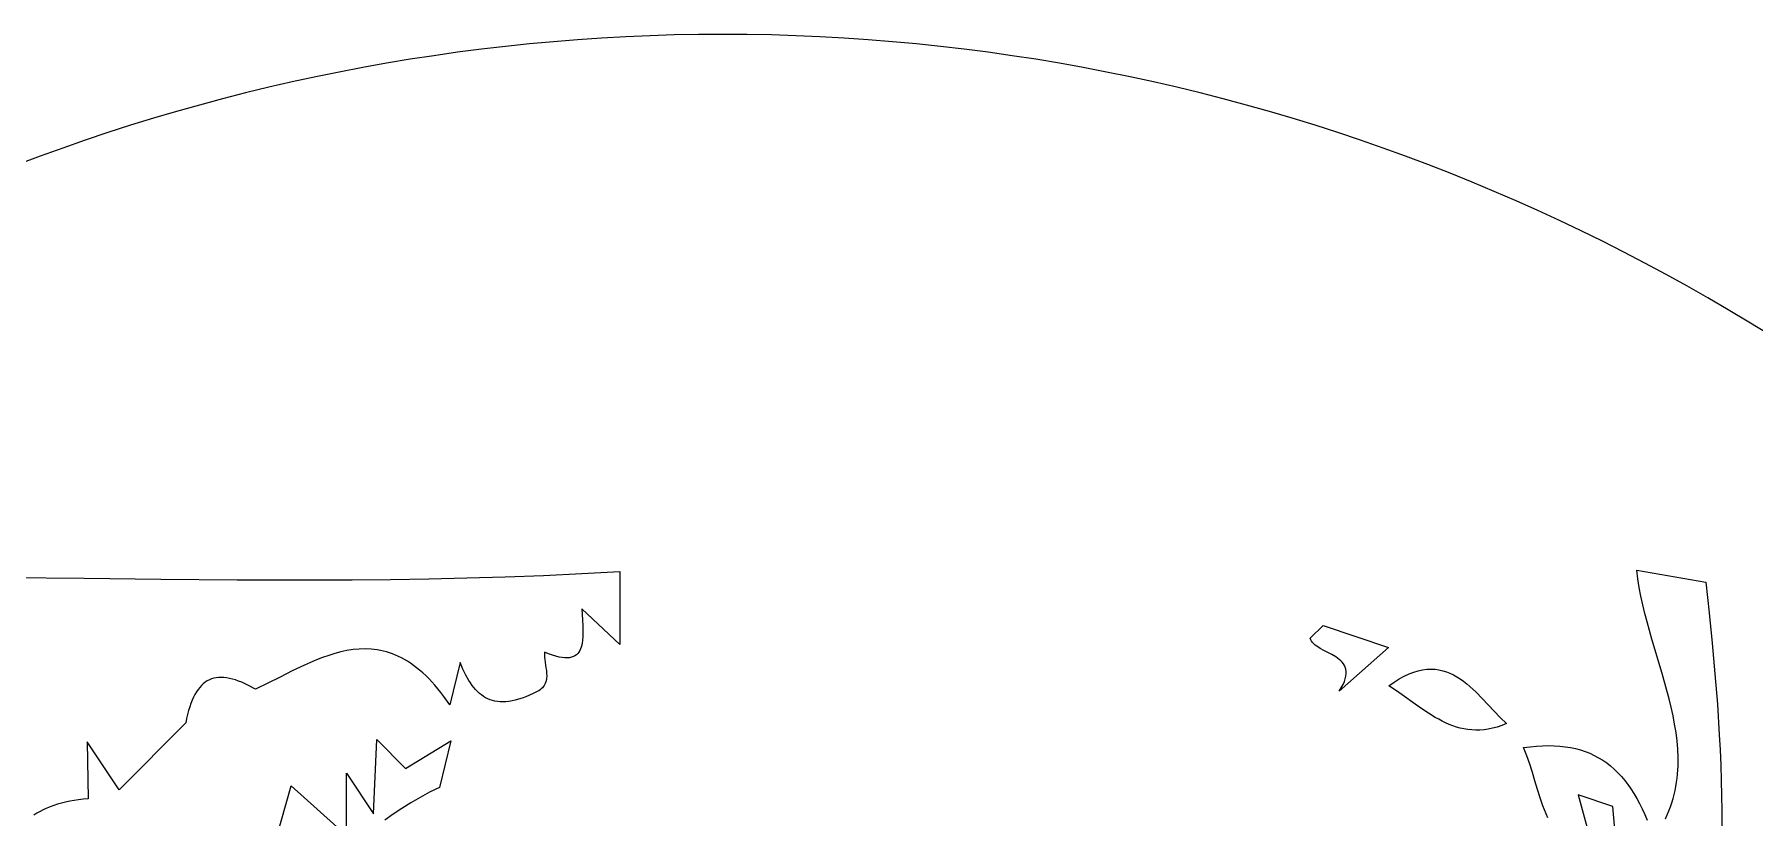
# Model space of a CAD drawing. Header units: metres. Extents: x -6.5 to 48.9, y 1.2 to 49.2.
# Drawn here: x 16.24 to 37.41, y 39.55 to 49.19 of the extents above; entities that cross this region are included whole.
import ezdxf

# ---------------------------------------------------------------- set-up
doc = ezdxf.new("R2010")
doc.units = ezdxf.units.M

msp = doc.modelspace()

# ---------------------------------------------------------------- linework, layer by layer
for points in [[(37.591948, 45.495527), (37.341546, 45.650253), (37.089379, 45.80186), (36.835477, 45.950334), (36.579871, 46.095664), (36.322591, 46.237836), (36.063669, 46.376837), (35.803135, 46.512656), (35.54102, 46.64528), (35.277355, 46.774695), (35.01217, 46.90089), (34.745496, 47.023852), (34.477364, 47.143568), (34.207805, 47.260025), (33.936849, 47.373211), (33.664528, 47.483113), (33.390871, 47.589719), (33.11591, 47.693016), (32.839675, 47.792991), (32.562198, 47.889632), (32.283508, 47.982926), (32.003637, 48.07286), (31.722616, 48.159422), (31.440475, 48.2426), (31.157244, 48.32238), (30.872956, 48.398749), (30.587639, 48.471697), (30.301326, 48.541209), (30.014047, 48.607273), (29.725833, 48.669876), (29.436714, 48.729006), (29.146721, 48.784651), (28.855885, 48.836796), (28.564236, 48.885431), (28.271806, 48.930542), (27.978626, 48.972117), (27.684725, 49.010143), (27.390135, 49.044608), (27.094886, 49.075498), (26.79901, 49.102801), (26.502536, 49.126505), (26.205496, 49.146596), (25.907921, 49.163063), (25.609841, 49.175893), (25.311286, 49.185073), (25.012288, 49.19059), (24.712878, 49.192431), (24.712878, 49.192431), (24.413468, 49.19059), (24.11447, 49.185073), (23.815916, 49.175893), (23.517836, 49.163063), (23.22026, 49.146596), (22.92322, 49.126505), (22.626747, 49.102801), (22.33087, 49.075498), (22.035622, 49.044608), (21.741032, 49.010143), (21.447131, 48.972117), (21.15395, 48.930543), (20.86152, 48.885431), (20.569872, 48.836796), (20.279036, 48.784651), (19.989043, 48.729006), (19.699924, 48.669876), (19.411709, 48.607273), (19.12443, 48.541209), (18.838117, 48.471697), (18.552801, 48.398749), (18.268512, 48.32238), (17.985282, 48.2426), (17.703141, 48.159422), (17.422119, 48.07286), (17.142248, 47.982926), (16.863559, 47.889632), (16.586081, 47.792991), (16.309847, 47.693016), (16.034886, 47.589719)], [(15.912102, 42.50445), (16.851988, 42.495648), (17.793052, 42.485913), (18.734969, 42.478341), (19.206146, 42.476333), (19.677413, 42.476027), (20.14873, 42.47781), (20.620057, 42.482068), (21.091352, 42.48919), (21.562576, 42.499561), (22.033686, 42.513569), (22.504643, 42.531602), (22.975406, 42.554045), (23.445933, 42.581287)], [(23.445933, 42.581287), (23.446054, 41.681784), (22.977307, 42.118486), (22.977307, 42.118486), (22.984335, 41.980714), (22.987602, 41.913078), (22.989335, 41.847582), (22.988506, 41.785203), (22.984088, 41.726921), (22.980211, 41.699621), (22.975052, 41.673713), (22.968482, 41.649318), (22.960373, 41.626559), (22.950595, 41.605558), (22.939021, 41.586437), (22.925523, 41.569319), (22.90997, 41.554326), (22.892237, 41.541581), (22.872193, 41.531205), (22.84971, 41.523322), (22.82466, 41.518053), (22.796915, 41.51552), (22.766346, 41.515847), (22.732825, 41.519155), (22.696223, 41.525567), (22.656411, 41.535205), (22.613262, 41.548192), (22.566647, 41.564649), (22.516437, 41.584699), (22.516437, 41.584699), (22.514798, 41.555814), (22.516023, 41.52548), (22.519388, 41.49397), (22.52417, 41.461557), (22.535088, 41.395115), (22.539777, 41.361631), (22.542987, 41.328336), (22.543995, 41.295503), (22.542077, 41.263404), (22.536509, 41.232313), (22.526567, 41.202502), (22.511528, 41.174244), (22.501871, 41.160783), (22.490668, 41.147813), (22.477829, 41.135367), (22.463263, 41.12348), (22.44688, 41.112186), (22.428589, 41.10152), (22.428589, 41.10152), (22.379072, 41.077196), (22.331289, 41.05555), (22.285194, 41.036543), (22.240741, 41.020135), (22.197886, 41.006288), (22.156581, 40.994962), (22.116782, 40.98612), (22.078443, 40.979721), (22.041518, 40.975726), (22.005961, 40.974098), (21.971727, 40.974796), (21.93877, 40.977783), (21.907044, 40.983018), (21.876503, 40.990464), (21.847102, 41.00008), (21.818796, 41.011829), (21.791537, 41.02567), (21.765282, 41.041566), (21.739983, 41.059477), (21.715596, 41.079364), (21.692074, 41.101188), (21.669372, 41.12491), (21.647444, 41.150492), (21.626245, 41.177895), (21.605728, 41.207078), (21.585848, 41.238004), (21.547817, 41.304928), (21.511786, 41.378353), (21.477389, 41.457969), (21.350365, 40.935867), (21.350365, 40.935867), (21.276426, 41.04097), (21.23943, 41.089737), (21.202415, 41.136042), (21.165383, 41.17993), (21.128334, 41.221446), (21.091268, 41.260637), (21.054186, 41.297547), (21.017087, 41.332223), (20.979972, 41.36471), (20.942842, 41.395052), (20.905697, 41.423297), (20.868537, 41.449489), (20.831362, 41.473674), (20.794173, 41.495897), (20.756971, 41.516204), (20.719754, 41.534641), (20.682525, 41.551252), (20.645282, 41.566084), (20.608027, 41.579182), (20.570759, 41.590592), (20.53348, 41.600358), (20.496189, 41.608528), (20.458887, 41.615145), (20.38425, 41.623906), (20.309571, 41.627006), (20.234854, 41.624808), (20.160101, 41.617678), (20.085314, 41.605979), (20.010496, 41.590075), (19.93565, 41.570331), (19.860779, 41.547111), (19.785884, 41.520779), (19.710969, 41.491698), (19.636036, 41.460235), (19.561087, 41.426751), (19.411155, 41.355183), (19.261193, 41.279907), (19.111222, 41.203837), (18.961262, 41.129887), (18.961262, 41.129887), (18.873218, 41.177222), (18.831063, 41.197486), (18.790138, 41.215458), (18.750433, 41.23112), (18.711937, 41.244456), (18.67464, 41.255446), (18.63853, 41.264074), (18.603596, 41.270322), (18.569829, 41.274173), (18.537217, 41.275608), (18.50575, 41.274611), (18.475416, 41.271164), (18.446206, 41.26525), (18.418108, 41.25685), (18.391111, 41.245947), (18.365205, 41.232524), (18.34038, 41.216563), (18.316624, 41.198046), (18.293926, 41.176957), (18.272277, 41.153277), (18.251664, 41.126989), (18.232078, 41.098075), (18.213508, 41.066518), (18.195942, 41.0323), (18.179371, 40.995404), (18.163784, 40.955812), (18.149169, 40.913507), (18.135516, 40.868471), (18.122814, 40.820686), (18.111053, 40.770135), (18.100221, 40.716801), (17.279176, 39.892895), (16.886161, 40.482418), (16.898497, 39.782338), (16.898497, 39.782338), (16.839379, 39.776908), (16.782169, 39.769982), (16.726831, 39.761589), (16.67333, 39.751757), (16.621629, 39.740514), (16.571692, 39.72789), (16.523484, 39.713912), (16.476967, 39.698608), (16.432107, 39.682008), (16.388868, 39.664139), (16.347213, 39.64503), (16.307106, 39.624709), (16.268511, 39.603205), (16.231393, 39.580545)], [(35.961767, 42.596951), (36.813127, 42.448427), (36.813127, 42.448427), (36.854022, 42.071747), (36.891727, 41.695665), (36.925536, 41.320079), (36.954741, 40.944882), (36.978638, 40.569971), (36.988375, 40.38259), (36.99652, 40.195241), (37.002985, 40.007911), (37.007681, 39.820588), (37.010521, 39.633257), (37.011416, 39.445906)], [(36.315513, 39.533636), (36.338097, 39.583396), (36.358715, 39.633254), (36.377419, 39.683209), (36.394262, 39.73326), (36.409294, 39.783404), (36.422567, 39.833642), (36.434133, 39.883972), (36.444043, 39.934392), (36.452349, 39.984901), (36.459103, 40.035499), (36.464355, 40.086184), (36.470563, 40.187808), (36.471385, 40.289765), (36.467235, 40.392045), (36.458523, 40.494638), (36.445664, 40.597534), (36.429069, 40.700722), (36.40915, 40.804194), (36.386321, 40.907939), (36.360994, 41.011948), (36.333581, 41.11621), (36.274147, 41.325454), (36.148398, 41.74655), (36.088682, 41.958243), (36.061058, 42.064341), (36.035472, 42.170593), (36.012338, 42.27699), (35.992067, 42.383522), (35.975073, 42.490179), (35.961767, 42.596951)], [(32.907146, 41.64357), (32.299575, 41.104319), (32.299575, 41.104319), (32.325838, 41.147336), (32.346994, 41.187493), (32.363314, 41.224931), (32.375066, 41.25979), (32.38252, 41.29221), (32.385944, 41.322332), (32.385609, 41.350298), (32.381783, 41.376246), (32.374735, 41.400318), (32.364735, 41.422655), (32.352052, 41.443396), (32.336955, 41.462683), (32.319714, 41.480655), (32.300597, 41.497454), (32.279873, 41.51322), (32.257813, 41.528094), (32.210758, 41.555726), (32.161585, 41.581474), (32.112449, 41.606463), (32.065503, 41.631818), (32.0229, 41.658662), (32.0039, 41.672994), (31.986794, 41.688119), (31.97185, 41.70418), (31.959339, 41.721315), (31.949529, 41.739666), (31.942689, 41.759373), (32.102409, 41.914041), (32.907146, 41.64357)], [(34.357727, 40.706374), (34.357727, 40.706374), (34.300019, 40.683455), (34.243677, 40.664637), (34.188646, 40.64975), (34.134869, 40.638627), (34.082291, 40.631099), (34.030855, 40.626997), (33.980505, 40.626154), (33.931185, 40.628402), (33.882839, 40.63357), (33.83541, 40.641492), (33.788844, 40.651999), (33.743082, 40.664922), (33.698071, 40.680093), (33.653752, 40.697344), (33.61007, 40.716506), (33.56697, 40.737411), (33.524394, 40.759891), (33.482287, 40.783776), (33.399254, 40.835093), (33.317423, 40.890013), (33.236344, 40.947189), (33.074647, 41.062925), (32.99313, 41.118789), (32.91057, 41.171522), (32.91057, 41.171522), (32.976016, 41.217654), (33.039337, 41.25741), (33.100615, 41.291035), (33.159931, 41.318778), (33.217368, 41.340883), (33.273008, 41.357596), (33.326933, 41.369165), (33.379226, 41.375834), (33.429967, 41.377851), (33.479239, 41.375462), (33.527125, 41.368912), (33.573706, 41.358449), (33.619065, 41.344317), (33.663283, 41.326764), (33.706442, 41.306036), (33.748625, 41.282378), (33.789914, 41.256037), (33.83039, 41.227259), (33.870136, 41.196291), (33.909234, 41.163378), (33.985814, 41.092704), (34.060786, 41.017206), (34.208533, 40.859619), (34.282621, 40.781469), (34.357727, 40.706374)], [(19.152193, 39.069614), (19.396476, 39.942054), (20.081419, 39.327362), (20.081419, 40.095599), (20.41338, 39.597658), (20.451422, 40.510678)], [(20.451422, 40.510678), (20.807753, 40.154347), (21.363185, 40.496151), (21.224109, 39.921604), (21.224109, 39.921604), (21.102879, 39.860616), (20.985494, 39.797236), (20.871809, 39.731447), (20.761683, 39.663229), (20.654973, 39.592565), (20.551536, 39.519435)], [(34.867366, 39.548328), (34.846116, 39.595592), (34.807363, 39.693106), (34.772492, 39.793799), (34.740168, 39.896708), (34.709055, 40.000873), (34.677818, 40.105332), (34.645121, 40.209124), (34.609629, 40.311287), (34.570007, 40.410859), (34.570007, 40.410859), (34.64978, 40.421653), (34.727267, 40.429391), (34.802506, 40.434084), (34.875533, 40.43574), (34.946385, 40.434369), (35.015099, 40.429979), (35.08171, 40.422579), (35.146257, 40.41218), (35.208775, 40.398789), (35.269302, 40.382417), (35.327874, 40.363072), (35.384527, 40.340764), (35.4393, 40.315501), (35.492227, 40.287293), (35.543346, 40.256149), (35.592694, 40.222078), (35.640308, 40.18509), (35.686223, 40.145192), (35.730477, 40.102395), (35.773107, 40.056708), (35.814149, 40.00814), (35.85364, 39.9567), (35.891617, 39.902396), (35.928115, 39.845239), (35.963173, 39.785238), (35.996827, 39.722401), (36.029113, 39.656738), (36.060069, 39.588258), (36.08973, 39.516969)], [(35.933464, 36.662428), (35.66661, 39.688082), (35.239366, 39.830497), (35.456178, 39.045277)]]:
    msp.add_lwpolyline(points)

doc.saveas('drawing.dxf')
